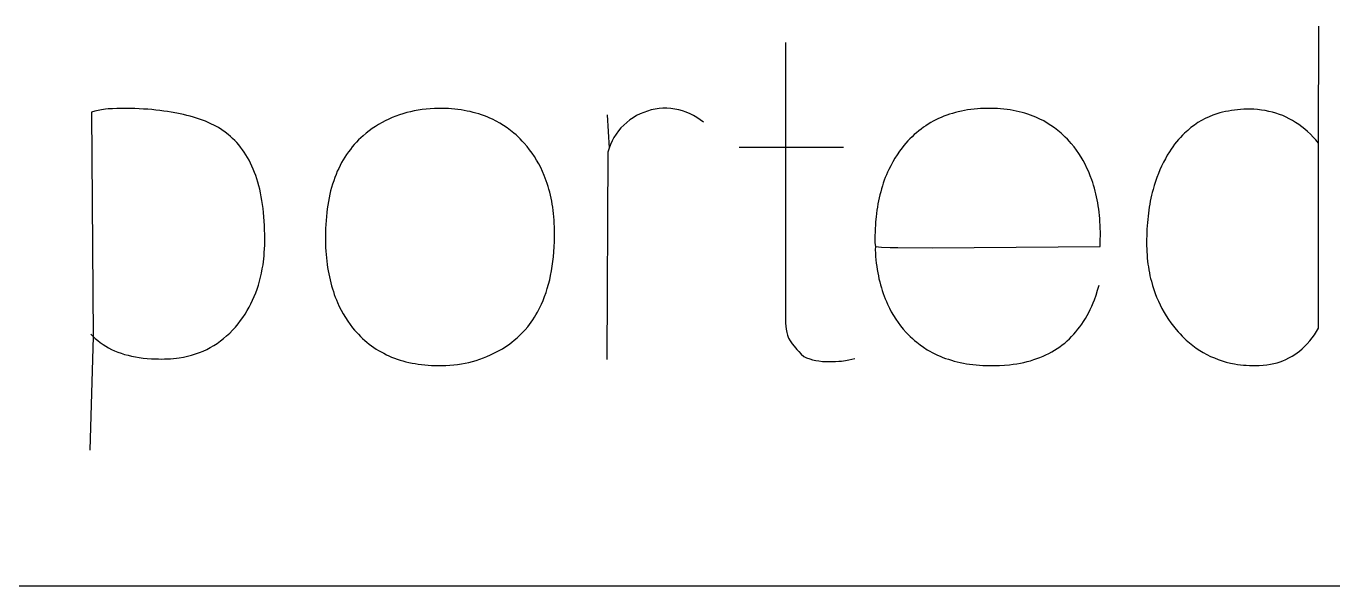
# Model space of a CAD drawing. Extents: x -180 to 180, y -71 to 71.
# Drawn here: x 148.25 to 159.79, y -70.86 to -65.91 of the extents above; entities that cross this region are included whole.
import ezdxf

# ---------------------------------------------------------------- set-up
doc = ezdxf.new("R2010")
doc.units = 0
doc.header["$MEASUREMENT"] = 0
doc.layers.get('0').update_dxf_attribs({"linetype": 'CONTINUOUS'})

msp = doc.modelspace()

# ---------------------------------------------------------------- linework, layer by layer
for p, q in [((159.666, -66.946), (159.668, -65.913)), ((154.957, -66.059), (154.957, -68.537)), ((148.854, -66.665), (148.826, -66.673)), ((148.826, -66.673), (148.839, -68.655)), ((148.884, -66.658), (148.854, -66.665)), ((148.915, -66.653), (148.884, -66.658)), ((148.948, -66.648), (148.915, -66.653)), ((148.974, -66.645), (148.948, -66.648)), ((149.01, -66.643), (148.974, -66.645)), ((149.048, -66.641), (149.01, -66.643)), ((149.087, -66.64), (149.048, -66.641)), ((149.128, -66.641), (149.087, -66.64)), ((149.168, -66.641), (149.128, -66.641)), ((149.208, -66.642), (149.168, -66.641)), ((149.247, -66.644), (149.208, -66.642)), ((149.285, -66.646), (149.247, -66.644)), ((149.322, -66.648), (149.285, -66.646)), ((149.359, -66.651), (149.322, -66.648)), ((149.394, -66.655), (149.359, -66.651)), ((149.429, -66.659), (149.394, -66.655)), ((149.464, -66.663), (149.429, -66.659)), ((149.497, -66.668), (149.464, -66.663)), ((149.53, -66.673), (149.497, -66.668)), ((149.578, -66.681), (149.53, -66.673)), ((149.609, -66.688), (149.578, -66.681)), ((149.639, -66.694), (149.609, -66.688)), ((149.669, -66.702), (149.639, -66.694)), ((149.698, -66.709), (149.669, -66.702)), ((149.726, -66.717), (149.698, -66.709)), ((149.753, -66.726), (149.726, -66.717)), ((151.482, -66.721), (151.451, -66.735)), ((151.513, -66.709), (151.482, -66.721)), ((151.545, -66.697), (151.513, -66.709)), ((151.577, -66.687), (151.545, -66.697)), ((151.61, -66.677), (151.577, -66.687)), ((151.644, -66.669), (151.61, -66.677)), ((151.677, -66.662), (151.644, -66.669)), ((151.712, -66.655), (151.677, -66.662)), ((151.747, -66.65), (151.712, -66.655)), ((151.782, -66.646), (151.747, -66.65)), ((151.818, -66.643), (151.782, -66.646)), ((151.855, -66.641), (151.818, -66.643)), ((151.892, -66.64), (151.855, -66.641)), ((151.92, -66.64), (151.892, -66.64)), ((151.949, -66.641), (151.92, -66.64)), ((151.978, -66.642), (151.949, -66.641)), ((152.007, -66.644), (151.978, -66.642)), ((152.035, -66.647), (152.007, -66.644)), ((152.063, -66.65), (152.035, -66.647)), ((152.09, -66.653), (152.063, -66.65)), ((152.118, -66.658), (152.09, -66.653)), ((152.144, -66.663), (152.118, -66.658)), ((152.171, -66.668), (152.144, -66.663)), ((152.197, -66.675), (152.171, -66.668)), ((152.222, -66.681), (152.197, -66.675)), ((152.247, -66.689), (152.222, -66.681)), ((152.272, -66.697), (152.247, -66.689)), ((152.296, -66.706), (152.272, -66.697)), ((152.32, -66.715), (152.296, -66.706)), ((152.344, -66.725), (152.32, -66.715)), ((153.382, -66.698), (153.397, -66.992)), ((153.61, -66.722), (153.581, -66.742)), ((153.64, -66.704), (153.61, -66.722)), ((153.671, -66.688), (153.64, -66.704)), ((153.704, -66.675), (153.671, -66.688)), ((153.737, -66.663), (153.704, -66.675)), ((153.77, -66.654), (153.737, -66.663)), ((153.805, -66.647), (153.77, -66.654)), ((153.839, -66.642), (153.805, -66.647)), ((153.874, -66.639), (153.839, -66.642)), ((153.909, -66.639), (153.874, -66.639)), ((153.944, -66.641), (153.909, -66.639)), ((153.979, -66.646), (153.944, -66.641)), ((154.013, -66.653), (153.979, -66.646)), ((154.047, -66.662), (154.013, -66.653)), ((154.08, -66.673), (154.047, -66.662)), ((154.113, -66.687), (154.08, -66.673)), ((154.144, -66.702), (154.113, -66.687)), ((154.174, -66.72), (154.144, -66.702)), ((154.203, -66.74), (154.174, -66.72)), ((156.332, -66.72), (156.308, -66.73)), ((156.356, -66.71), (156.332, -66.72)), ((156.381, -66.701), (156.356, -66.71)), ((156.406, -66.692), (156.381, -66.701)), ((156.431, -66.684), (156.406, -66.692)), ((156.457, -66.677), (156.431, -66.684)), ((156.483, -66.67), (156.457, -66.677)), ((156.51, -66.664), (156.483, -66.67)), ((156.537, -66.659), (156.51, -66.664)), ((156.565, -66.654), (156.537, -66.659)), ((156.593, -66.65), (156.565, -66.654)), ((156.622, -66.647), (156.593, -66.65)), ((156.651, -66.644), (156.622, -66.647)), ((156.68, -66.642), (156.651, -66.644)), ((156.71, -66.641), (156.68, -66.642)), ((156.74, -66.64), (156.71, -66.641)), ((156.77, -66.64), (156.74, -66.64)), ((156.8, -66.641), (156.77, -66.64)), ((156.829, -66.642), (156.8, -66.641)), ((156.857, -66.644), (156.829, -66.642)), ((156.885, -66.647), (156.857, -66.644)), ((156.913, -66.65), (156.885, -66.647)), ((156.941, -66.654), (156.913, -66.65)), ((156.968, -66.659), (156.941, -66.654)), ((156.994, -66.664), (156.968, -66.659)), ((157.02, -66.67), (156.994, -66.664)), ((157.046, -66.676), (157.02, -66.67)), ((157.071, -66.683), (157.046, -66.676)), ((157.096, -66.691), (157.071, -66.683)), ((157.121, -66.699), (157.096, -66.691)), ((157.145, -66.708), (157.121, -66.699)), ((157.168, -66.718), (157.145, -66.708)), ((157.203, -66.734), (157.168, -66.718)), ((158.698, -66.714), (158.664, -66.73)), ((158.732, -66.7), (158.698, -66.714)), ((158.768, -66.688), (158.732, -66.7)), ((158.793, -66.68), (158.768, -66.688)), ((158.818, -66.674), (158.793, -66.68)), ((158.843, -66.668), (158.818, -66.674)), ((158.869, -66.663), (158.843, -66.668)), ((158.895, -66.658), (158.869, -66.663)), ((158.922, -66.655), (158.895, -66.658)), ((158.949, -66.652), (158.922, -66.655)), ((158.976, -66.65), (158.949, -66.652)), ((159.004, -66.648), (158.976, -66.65)), ((159.033, -66.647), (159.004, -66.648)), ((159.059, -66.647), (159.033, -66.647)), ((159.093, -66.648), (159.059, -66.647)), ((159.127, -66.651), (159.093, -66.648)), ((159.16, -66.655), (159.127, -66.651)), ((159.193, -66.66), (159.16, -66.655)), ((159.225, -66.666), (159.193, -66.66)), ((159.257, -66.674), (159.225, -66.666)), ((159.288, -66.683), (159.257, -66.674)), ((159.319, -66.693), (159.288, -66.683)), ((159.349, -66.704), (159.319, -66.693)), ((159.378, -66.717), (159.349, -66.704)), ((159.407, -66.732), (159.378, -66.717)), ((149.78, -66.735), (149.753, -66.726)), ((149.806, -66.744), (149.78, -66.735)), ((149.831, -66.754), (149.806, -66.744)), ((149.855, -66.764), (149.831, -66.754)), ((149.879, -66.775), (149.855, -66.764)), ((149.913, -66.792), (149.879, -66.775)), ((149.946, -66.81), (149.913, -66.792)), ((149.977, -66.829), (149.946, -66.81)), ((150.006, -66.849), (149.977, -66.829)), ((151.306, -66.819), (151.278, -66.839)), ((151.334, -66.8), (151.306, -66.819)), ((151.362, -66.782), (151.334, -66.8)), ((151.392, -66.765), (151.362, -66.782)), ((151.421, -66.749), (151.392, -66.765)), ((151.451, -66.735), (151.421, -66.749)), ((152.367, -66.735), (152.344, -66.725)), ((152.401, -66.752), (152.367, -66.735)), ((152.434, -66.771), (152.401, -66.752)), ((152.466, -66.79), (152.434, -66.771)), ((152.497, -66.812), (152.466, -66.79)), ((152.528, -66.834), (152.497, -66.812)), ((152.557, -66.858), (152.528, -66.834)), ((153.503, -66.812), (153.481, -66.839)), ((153.528, -66.787), (153.503, -66.812)), ((153.554, -66.764), (153.528, -66.787)), ((153.581, -66.742), (153.554, -66.764)), ((154.231, -66.761), (154.203, -66.74)), ((156.154, -66.823), (156.133, -66.838)), ((156.174, -66.807), (156.154, -66.823)), ((156.196, -66.793), (156.174, -66.807)), ((156.217, -66.779), (156.196, -66.793)), ((156.239, -66.766), (156.217, -66.779)), ((156.262, -66.753), (156.239, -66.766)), ((156.285, -66.741), (156.262, -66.753)), ((156.308, -66.73), (156.285, -66.741)), ((157.237, -66.751), (157.203, -66.734)), ((157.269, -66.769), (157.237, -66.751)), ((157.301, -66.79), (157.269, -66.769)), ((157.332, -66.811), (157.301, -66.79)), ((157.362, -66.834), (157.332, -66.811)), ((157.391, -66.859), (157.362, -66.834)), ((158.509, -66.834), (158.481, -66.859)), ((158.538, -66.81), (158.509, -66.834)), ((158.568, -66.787), (158.538, -66.81)), ((158.599, -66.766), (158.568, -66.787)), ((158.631, -66.747), (158.599, -66.766)), ((158.664, -66.73), (158.631, -66.747)), ((159.436, -66.747), (159.407, -66.732)), ((159.463, -66.764), (159.436, -66.747)), ((159.491, -66.782), (159.463, -66.764)), ((159.517, -66.802), (159.491, -66.782)), ((159.543, -66.823), (159.517, -66.802)), ((159.569, -66.845), (159.543, -66.823)), ((150.033, -66.871), (150.006, -66.849)), ((150.053, -66.887), (150.033, -66.871)), ((150.072, -66.905), (150.053, -66.887)), ((150.091, -66.923), (150.072, -66.905)), ((150.109, -66.942), (150.091, -66.923)), ((150.126, -66.962), (150.109, -66.942)), ((151.166, -66.939), (151.147, -66.959)), ((151.185, -66.919), (151.166, -66.939)), ((151.205, -66.9), (151.185, -66.919)), ((151.225, -66.882), (151.205, -66.9)), ((151.252, -66.86), (151.225, -66.882)), ((151.278, -66.839), (151.252, -66.86)), ((152.576, -66.875), (152.557, -66.858)), ((152.595, -66.892), (152.576, -66.875)), ((152.613, -66.91), (152.595, -66.892)), ((152.631, -66.929), (152.613, -66.91)), ((152.649, -66.948), (152.631, -66.929)), ((152.673, -66.977), (152.649, -66.948)), ((153.424, -66.928), (153.41, -66.959)), ((153.441, -66.897), (153.424, -66.928)), ((153.46, -66.867), (153.441, -66.897)), ((153.481, -66.839), (153.46, -66.867)), ((156.02, -66.947), (156.003, -66.968)), ((156.038, -66.927), (156.02, -66.947)), ((156.056, -66.908), (156.038, -66.927)), ((156.075, -66.89), (156.056, -66.908)), ((156.094, -66.872), (156.075, -66.89)), ((156.113, -66.855), (156.094, -66.872)), ((156.133, -66.838), (156.113, -66.855)), ((157.41, -66.876), (157.391, -66.859)), ((157.428, -66.893), (157.41, -66.876)), ((157.446, -66.912), (157.428, -66.893)), ((157.464, -66.931), (157.446, -66.912)), ((157.481, -66.95), (157.464, -66.931)), ((157.505, -66.98), (157.481, -66.95)), ((158.411, -66.936), (158.394, -66.957)), ((158.427, -66.916), (158.411, -66.936)), ((158.445, -66.896), (158.427, -66.916)), ((158.462, -66.877), (158.445, -66.896)), ((158.481, -66.859), (158.462, -66.877)), ((159.594, -66.868), (159.569, -66.845)), ((159.618, -66.893), (159.594, -66.868)), ((159.642, -66.919), (159.618, -66.893)), ((159.666, -66.946), (159.642, -66.919)), ((159.666, -68.582), (159.666, -66.946)), ((150.143, -66.983), (150.126, -66.962)), ((150.159, -67.005), (150.143, -66.983)), ((150.175, -67.027), (150.159, -67.005)), ((150.19, -67.05), (150.175, -67.027)), ((150.204, -67.074), (150.19, -67.05)), ((151.079, -67.047), (151.064, -67.07)), ((151.095, -67.024), (151.079, -67.047)), ((151.112, -67.002), (151.095, -67.024)), ((151.129, -66.98), (151.112, -67.002)), ((151.147, -66.959), (151.129, -66.98)), ((152.696, -67.006), (152.673, -66.977)), ((152.718, -67.035), (152.696, -67.006)), ((152.739, -67.066), (152.718, -67.035)), ((152.758, -67.098), (152.739, -67.066)), ((153.387, -67.026), (153.378, -68.859)), ((153.397, -66.992), (153.387, -67.026)), ((153.41, -66.959), (153.397, -66.992)), ((154.546, -66.983), (155.469, -66.983)), ((155.943, -67.049), (155.923, -67.08)), ((155.964, -67.018), (155.943, -67.049)), ((155.987, -66.988), (155.964, -67.018)), ((156.003, -66.968), (155.987, -66.988)), ((157.527, -67.009), (157.505, -66.98)), ((157.547, -67.039), (157.527, -67.009)), ((157.567, -67.07), (157.547, -67.039)), ((158.329, -67.054), (158.312, -67.085)), ((158.348, -67.024), (158.329, -67.054)), ((158.363, -67.001), (158.348, -67.024)), ((158.378, -66.979), (158.363, -67.001)), ((158.394, -66.957), (158.378, -66.979)), ((150.217, -67.098), (150.204, -67.074)), ((150.23, -67.124), (150.217, -67.098)), ((150.243, -67.15), (150.23, -67.124)), ((150.254, -67.177), (150.243, -67.15)), ((150.265, -67.205), (150.254, -67.177)), ((151.009, -67.17), (150.997, -67.196)), ((151.022, -67.144), (151.009, -67.17)), ((151.035, -67.119), (151.022, -67.144)), ((151.049, -67.094), (151.035, -67.119)), ((151.064, -67.07), (151.049, -67.094)), ((152.776, -67.13), (152.758, -67.098)), ((152.794, -67.163), (152.776, -67.13)), ((152.81, -67.197), (152.794, -67.163)), ((155.869, -67.18), (155.858, -67.203)), ((155.886, -67.146), (155.869, -67.18)), ((155.904, -67.113), (155.886, -67.146)), ((155.923, -67.08), (155.904, -67.113)), ((157.585, -67.101), (157.567, -67.07)), ((157.603, -67.133), (157.585, -67.101)), ((157.619, -67.167), (157.603, -67.133)), ((157.635, -67.2), (157.619, -67.167)), ((158.264, -67.182), (158.25, -67.215)), ((158.279, -67.149), (158.264, -67.182)), ((158.295, -67.116), (158.279, -67.149)), ((158.312, -67.085), (158.295, -67.116)), ((150.276, -67.233), (150.265, -67.205)), ((150.286, -67.262), (150.276, -67.233)), ((150.295, -67.292), (150.286, -67.262)), ((150.303, -67.323), (150.295, -67.292)), ((150.965, -67.279), (150.955, -67.308)), ((150.975, -67.251), (150.965, -67.279)), ((150.986, -67.223), (150.975, -67.251)), ((150.997, -67.196), (150.986, -67.223)), ((152.825, -67.232), (152.81, -67.197)), ((152.834, -67.256), (152.825, -67.232)), ((152.843, -67.28), (152.834, -67.256)), ((152.851, -67.304), (152.843, -67.28)), ((155.829, -67.275), (155.82, -67.3)), ((155.838, -67.251), (155.829, -67.275)), ((155.848, -67.227), (155.838, -67.251)), ((155.858, -67.203), (155.848, -67.227)), ((157.649, -67.235), (157.635, -67.2)), ((157.662, -67.271), (157.649, -67.235)), ((157.67, -67.295), (157.662, -67.271)), ((157.678, -67.319), (157.67, -67.295)), ((158.225, -67.285), (158.213, -67.321)), ((158.237, -67.25), (158.225, -67.285)), ((158.25, -67.215), (158.237, -67.25)), ((150.311, -67.355), (150.303, -67.323)), ((150.318, -67.387), (150.311, -67.355)), ((150.325, -67.42), (150.318, -67.387)), ((150.931, -67.399), (150.924, -67.43)), ((150.938, -67.368), (150.931, -67.399)), ((150.947, -67.338), (150.938, -67.368)), ((150.955, -67.308), (150.947, -67.338)), ((152.859, -67.329), (152.851, -67.304)), ((152.866, -67.354), (152.859, -67.329)), ((152.873, -67.38), (152.866, -67.354)), ((152.879, -67.406), (152.873, -67.38)), ((152.885, -67.432), (152.879, -67.406)), ((155.79, -67.403), (155.784, -67.43)), ((155.797, -67.377), (155.79, -67.403)), ((155.804, -67.351), (155.797, -67.377)), ((155.812, -67.325), (155.804, -67.351)), ((155.82, -67.3), (155.812, -67.325)), ((157.685, -67.344), (157.678, -67.319)), ((157.692, -67.37), (157.685, -67.344)), ((157.698, -67.395), (157.692, -67.37)), ((157.704, -67.421), (157.698, -67.395)), ((158.19, -67.408), (158.185, -67.433)), ((158.196, -67.382), (158.19, -67.408)), ((158.203, -67.358), (158.196, -67.382)), ((158.213, -67.321), (158.203, -67.358)), ((150.331, -67.454), (150.325, -67.42)), ((150.336, -67.489), (150.331, -67.454)), ((150.341, -67.525), (150.336, -67.489)), ((150.345, -67.561), (150.341, -67.525)), ((150.908, -67.527), (150.903, -67.561)), ((150.912, -67.494), (150.908, -67.527)), ((150.918, -67.462), (150.912, -67.494)), ((150.924, -67.43), (150.918, -67.462)), ((152.891, -67.459), (152.885, -67.432)), ((152.895, -67.486), (152.891, -67.459)), ((152.9, -67.513), (152.895, -67.486)), ((152.903, -67.541), (152.9, -67.513)), ((155.768, -67.512), (155.764, -67.54)), ((155.773, -67.484), (155.768, -67.512)), ((155.778, -67.457), (155.773, -67.484)), ((155.784, -67.43), (155.778, -67.457)), ((157.71, -67.448), (157.704, -67.421)), ((157.714, -67.474), (157.71, -67.448)), ((157.719, -67.501), (157.714, -67.474)), ((157.723, -67.529), (157.719, -67.501)), ((157.726, -67.557), (157.723, -67.529)), ((158.17, -67.512), (158.166, -67.538)), ((158.174, -67.485), (158.17, -67.512)), ((158.179, -67.459), (158.174, -67.485)), ((158.185, -67.433), (158.179, -67.459)), ((150.349, -67.598), (150.345, -67.561)), ((150.352, -67.636), (150.349, -67.598)), ((150.354, -67.675), (150.352, -67.636)), ((150.897, -67.631), (150.895, -67.666)), ((150.9, -67.596), (150.897, -67.631)), ((150.903, -67.561), (150.9, -67.596)), ((152.907, -67.569), (152.903, -67.541)), ((152.909, -67.598), (152.907, -67.569)), ((152.912, -67.627), (152.909, -67.598)), ((152.913, -67.656), (152.912, -67.627)), ((155.752, -67.642), (155.75, -67.672)), ((155.756, -67.598), (155.752, -67.642)), ((155.76, -67.569), (155.756, -67.598)), ((155.764, -67.54), (155.76, -67.569)), ((157.729, -67.585), (157.726, -67.557)), ((157.732, -67.613), (157.729, -67.585)), ((157.734, -67.642), (157.732, -67.613)), ((157.736, -67.671), (157.734, -67.642)), ((158.156, -67.621), (158.153, -67.649)), ((158.159, -67.593), (158.156, -67.621)), ((158.162, -67.566), (158.159, -67.593)), ((158.166, -67.538), (158.162, -67.566)), ((150.355, -67.714), (150.354, -67.675)), ((150.356, -67.754), (150.355, -67.714)), ((150.357, -67.795), (150.356, -67.754)), ((150.893, -67.702), (150.892, -67.739)), ((150.892, -67.739), (150.892, -67.777)), ((150.895, -67.666), (150.893, -67.702)), ((152.915, -67.686), (152.913, -67.656)), ((152.915, -67.716), (152.915, -67.686)), ((152.916, -67.77), (152.915, -67.716)), ((155.747, -67.733), (155.746, -67.764)), ((155.748, -67.702), (155.747, -67.733)), ((155.75, -67.672), (155.748, -67.702)), ((157.737, -67.701), (157.736, -67.671)), ((157.738, -67.731), (157.737, -67.701)), ((157.737, -67.802), (157.738, -67.761)), ((157.738, -67.761), (157.738, -67.731)), ((158.148, -67.736), (158.147, -67.765)), ((158.149, -67.706), (158.148, -67.736)), ((158.151, -67.678), (158.149, -67.706)), ((158.153, -67.649), (158.151, -67.678)), ((150.355, -67.877), (150.356, -67.85)), ((150.356, -67.823), (150.357, -67.795)), ((150.356, -67.85), (150.356, -67.823)), ((150.892, -67.777), (150.892, -67.808)), ((150.892, -67.808), (150.893, -67.839)), ((150.893, -67.839), (150.894, -67.87)), ((150.894, -67.87), (150.895, -67.9)), ((152.91, -67.907), (152.913, -67.862)), ((152.913, -67.862), (152.915, -67.816)), ((152.915, -67.816), (152.916, -67.77)), ((155.746, -67.764), (155.746, -67.795)), ((155.746, -67.795), (155.746, -67.827)), ((155.746, -67.827), (155.752, -67.859)), ((155.752, -67.859), (155.748, -67.889)), ((155.752, -67.859), (155.778, -67.864)), ((155.778, -67.864), (155.804, -67.866)), ((155.804, -67.866), (155.88, -67.868)), ((155.88, -67.868), (155.95, -67.87)), ((155.95, -67.87), (156.253, -67.872)), ((156.253, -67.872), (157.736, -67.859)), ((157.736, -67.859), (157.737, -67.802)), ((158.147, -67.765), (158.146, -67.795)), ((158.146, -67.795), (158.146, -67.825)), ((158.146, -67.825), (158.146, -67.853)), ((158.146, -67.853), (158.147, -67.881)), ((150.344, -67.995), (150.347, -67.969)), ((150.347, -67.969), (150.35, -67.943)), ((150.35, -67.943), (150.352, -67.917)), ((150.352, -67.917), (150.355, -67.877)), ((150.895, -67.9), (150.898, -67.93)), ((150.898, -67.93), (150.9, -67.96)), ((150.9, -67.96), (150.903, -67.989)), ((150.903, -67.989), (150.907, -68.018)), ((152.901, -67.993), (152.906, -67.951)), ((152.906, -67.951), (152.91, -67.907)), ((155.748, -67.889), (155.75, -67.919)), ((155.75, -67.919), (155.752, -67.949)), ((155.752, -67.949), (155.755, -67.978)), ((155.755, -67.978), (155.758, -68.007)), ((158.147, -67.881), (158.148, -67.908)), ((158.148, -67.908), (158.15, -67.935)), ((158.15, -67.935), (158.152, -67.962)), ((158.152, -67.962), (158.155, -67.989)), ((158.155, -67.989), (158.158, -68.015)), ((150.319, -68.131), (150.327, -68.095)), ((150.327, -68.095), (150.334, -68.058)), ((150.334, -68.058), (150.341, -68.021)), ((150.341, -68.021), (150.344, -67.995)), ((150.907, -68.018), (150.911, -68.046)), ((150.911, -68.046), (150.916, -68.074)), ((150.916, -68.074), (150.921, -68.102)), ((150.921, -68.102), (150.927, -68.129)), ((152.881, -68.116), (152.889, -68.076)), ((152.889, -68.076), (152.896, -68.035)), ((152.896, -68.035), (152.901, -67.993)), ((155.758, -68.007), (155.762, -68.036)), ((155.762, -68.036), (155.767, -68.064)), ((155.767, -68.064), (155.771, -68.092)), ((155.771, -68.092), (155.777, -68.119)), ((158.158, -68.015), (158.162, -68.041)), ((158.162, -68.041), (158.166, -68.067)), ((158.166, -68.067), (158.171, -68.093)), ((158.171, -68.093), (158.176, -68.118)), ((150.289, -68.236), (150.3, -68.202)), ((150.3, -68.202), (150.31, -68.167)), ((150.31, -68.167), (150.319, -68.131)), ((150.927, -68.129), (150.933, -68.155)), ((150.933, -68.155), (150.939, -68.182)), ((150.939, -68.182), (150.946, -68.208)), ((150.946, -68.208), (150.954, -68.233)), ((152.852, -68.23), (152.863, -68.193)), ((152.863, -68.193), (152.873, -68.155)), ((152.873, -68.155), (152.881, -68.116)), ((155.777, -68.119), (155.782, -68.146)), ((155.782, -68.146), (155.789, -68.173)), ((155.789, -68.173), (155.796, -68.199)), ((155.796, -68.199), (155.803, -68.225)), ((157.713, -68.246), (157.726, -68.203)), ((158.176, -68.118), (158.182, -68.143)), ((158.182, -68.143), (158.188, -68.167)), ((158.188, -68.167), (158.198, -68.204)), ((158.198, -68.204), (158.209, -68.24)), ((150.234, -68.366), (150.249, -68.335)), ((150.249, -68.335), (150.263, -68.302)), ((150.263, -68.302), (150.276, -68.27)), ((150.276, -68.27), (150.289, -68.236)), ((150.954, -68.233), (150.962, -68.258)), ((150.962, -68.258), (150.97, -68.283)), ((150.97, -68.283), (150.979, -68.308)), ((150.979, -68.308), (150.989, -68.331)), ((150.989, -68.331), (150.999, -68.355)), ((152.801, -68.369), (152.815, -68.336)), ((152.815, -68.336), (152.828, -68.302)), ((152.828, -68.302), (152.841, -68.266)), ((152.841, -68.266), (152.852, -68.23)), ((155.803, -68.225), (155.811, -68.25)), ((155.811, -68.25), (155.819, -68.275)), ((155.819, -68.275), (155.828, -68.3)), ((155.828, -68.3), (155.837, -68.324)), ((155.837, -68.324), (155.847, -68.347)), ((157.673, -68.359), (157.685, -68.33)), ((157.685, -68.33), (157.7, -68.289)), ((157.7, -68.289), (157.713, -68.246)), ((158.209, -68.24), (158.222, -68.275)), ((158.222, -68.275), (158.235, -68.309)), ((158.235, -68.309), (158.25, -68.343)), ((150.182, -68.457), (150.2, -68.427)), ((150.2, -68.427), (150.218, -68.397)), ((150.218, -68.397), (150.234, -68.366)), ((150.999, -68.355), (151.014, -68.39)), ((151.014, -68.39), (151.031, -68.423)), ((151.031, -68.423), (151.049, -68.456)), ((152.752, -68.463), (152.765, -68.441)), ((152.765, -68.441), (152.777, -68.417)), ((152.777, -68.417), (152.789, -68.393)), ((152.789, -68.393), (152.801, -68.369)), ((155.847, -68.347), (155.857, -68.371)), ((155.857, -68.371), (155.874, -68.405)), ((155.874, -68.405), (155.891, -68.438)), ((155.891, -68.438), (155.91, -68.47)), ((157.62, -68.471), (157.635, -68.444)), ((157.635, -68.444), (157.648, -68.417)), ((157.648, -68.417), (157.661, -68.388)), ((157.661, -68.388), (157.673, -68.359)), ((158.25, -68.343), (158.265, -68.377)), ((158.265, -68.377), (158.282, -68.409)), ((158.282, -68.409), (158.3, -68.442)), ((158.3, -68.442), (158.319, -68.473)), ((150.097, -68.572), (150.121, -68.543)), ((150.121, -68.543), (150.143, -68.514)), ((150.143, -68.514), (150.163, -68.486)), ((150.163, -68.486), (150.182, -68.457)), ((151.049, -68.456), (151.068, -68.488)), ((151.068, -68.488), (151.089, -68.519)), ((151.089, -68.519), (151.11, -68.549)), ((151.11, -68.549), (151.132, -68.578)), ((152.657, -68.595), (152.679, -68.569)), ((152.679, -68.569), (152.694, -68.549)), ((152.694, -68.549), (152.71, -68.528)), ((152.71, -68.528), (152.724, -68.507)), ((152.724, -68.507), (152.738, -68.485)), ((152.738, -68.485), (152.752, -68.463)), ((154.957, -68.537), (154.958, -68.564)), ((154.958, -68.564), (154.961, -68.59)), ((155.91, -68.47), (155.93, -68.502)), ((155.93, -68.502), (155.951, -68.532)), ((155.951, -68.532), (155.973, -68.562)), ((155.973, -68.562), (155.996, -68.59)), ((157.54, -68.592), (157.557, -68.57)), ((157.557, -68.57), (157.574, -68.546)), ((157.574, -68.546), (157.59, -68.522)), ((157.59, -68.522), (157.606, -68.497)), ((157.606, -68.497), (157.62, -68.471)), ((158.319, -68.473), (158.339, -68.504)), ((158.339, -68.504), (158.361, -68.534)), ((158.361, -68.534), (158.383, -68.564)), ((158.383, -68.564), (158.407, -68.593)), ((148.839, -68.655), (148.81, -69.659)), ((148.819, -68.635), (148.839, -68.655)), ((148.839, -68.655), (148.859, -68.674)), ((148.859, -68.674), (148.881, -68.692)), ((149.964, -68.695), (149.992, -68.674)), ((149.992, -68.674), (150.019, -68.65)), ((150.019, -68.65), (150.046, -68.625)), ((150.046, -68.625), (150.072, -68.599)), ((150.072, -68.599), (150.097, -68.572)), ((151.132, -68.578), (151.148, -68.598)), ((151.148, -68.598), (151.166, -68.617)), ((151.166, -68.617), (151.183, -68.636)), ((151.183, -68.636), (151.201, -68.655)), ((151.201, -68.655), (151.22, -68.673)), ((151.22, -68.673), (151.239, -68.69)), ((152.56, -68.689), (152.586, -68.666)), ((152.586, -68.666), (152.61, -68.643)), ((152.61, -68.643), (152.634, -68.62)), ((152.634, -68.62), (152.657, -68.595)), ((154.961, -68.59), (154.967, -68.62)), ((154.967, -68.62), (154.974, -68.644)), ((154.974, -68.644), (154.984, -68.669)), ((154.984, -68.669), (154.998, -68.694)), ((155.996, -68.59), (156.022, -68.619)), ((156.022, -68.619), (156.04, -68.638)), ((156.04, -68.638), (156.058, -68.656)), ((156.058, -68.656), (156.077, -68.673)), ((156.077, -68.673), (156.096, -68.69)), ((157.444, -68.695), (157.464, -68.676)), ((157.464, -68.676), (157.484, -68.656)), ((157.484, -68.656), (157.503, -68.636)), ((157.503, -68.636), (157.522, -68.614)), ((157.522, -68.614), (157.54, -68.592)), ((158.407, -68.593), (158.424, -68.613)), ((158.424, -68.613), (158.442, -68.633)), ((158.442, -68.633), (158.46, -68.651)), ((158.46, -68.651), (158.478, -68.669)), ((158.478, -68.669), (158.496, -68.687)), ((159.588, -68.694), (159.608, -68.668)), ((159.608, -68.668), (159.628, -68.641)), ((159.628, -68.641), (159.647, -68.612)), ((159.647, -68.612), (159.666, -68.582)), ((148.881, -68.692), (148.903, -68.709)), ((148.903, -68.709), (148.927, -68.726)), ((148.927, -68.726), (148.951, -68.741)), ((148.951, -68.741), (148.977, -68.755)), ((148.977, -68.755), (149.003, -68.769)), ((149.003, -68.769), (149.03, -68.781)), ((149.03, -68.781), (149.058, -68.793)), ((149.058, -68.793), (149.087, -68.803)), ((149.744, -68.809), (149.778, -68.797)), ((149.778, -68.797), (149.811, -68.784)), ((149.811, -68.784), (149.843, -68.769)), ((149.843, -68.769), (149.874, -68.753)), ((149.874, -68.753), (149.905, -68.735)), ((149.905, -68.735), (149.935, -68.716)), ((149.935, -68.716), (149.964, -68.695)), ((151.239, -68.69), (151.258, -68.706)), ((151.258, -68.706), (151.278, -68.722)), ((151.278, -68.722), (151.299, -68.738)), ((151.299, -68.738), (151.319, -68.752)), ((151.319, -68.752), (151.341, -68.766)), ((151.341, -68.766), (151.362, -68.78)), ((151.362, -68.78), (151.384, -68.792)), ((151.384, -68.792), (151.407, -68.804)), ((152.38, -68.804), (152.41, -68.788)), ((152.41, -68.788), (152.433, -68.776)), ((152.433, -68.776), (152.456, -68.763)), ((152.456, -68.763), (152.478, -68.749)), ((152.478, -68.749), (152.499, -68.735)), ((152.499, -68.735), (152.52, -68.72)), ((152.52, -68.72), (152.54, -68.704)), ((152.54, -68.704), (152.56, -68.689)), ((154.998, -68.694), (155.014, -68.719)), ((155.014, -68.719), (155.032, -68.741)), ((155.032, -68.741), (155.056, -68.769)), ((155.056, -68.769), (155.075, -68.789)), ((155.075, -68.789), (155.096, -68.81)), ((156.096, -68.69), (156.115, -68.706)), ((156.115, -68.706), (156.145, -68.729)), ((156.145, -68.729), (156.176, -68.751)), ((156.176, -68.751), (156.209, -68.772)), ((156.209, -68.772), (156.23, -68.785)), ((156.23, -68.785), (156.253, -68.797)), ((156.253, -68.797), (156.276, -68.808)), ((157.283, -68.805), (157.308, -68.791)), ((157.308, -68.791), (157.332, -68.777)), ((157.332, -68.777), (157.356, -68.762)), ((157.356, -68.762), (157.379, -68.746)), ((157.379, -68.746), (157.401, -68.73)), ((157.401, -68.73), (157.423, -68.713)), ((157.423, -68.713), (157.444, -68.695)), ((158.496, -68.687), (158.525, -68.712)), ((158.525, -68.712), (158.554, -68.735)), ((158.554, -68.735), (158.584, -68.757)), ((158.584, -68.757), (158.615, -68.778)), ((158.615, -68.778), (158.646, -68.797)), ((158.646, -68.797), (158.678, -68.814)), ((159.457, -68.814), (159.477, -68.799)), ((159.477, -68.799), (159.498, -68.784)), ((159.498, -68.784), (159.521, -68.764)), ((159.521, -68.764), (159.544, -68.742)), ((159.544, -68.742), (159.566, -68.719)), ((159.566, -68.719), (159.588, -68.694)), ((149.087, -68.803), (149.118, -68.813)), ((149.118, -68.813), (149.149, -68.821)), ((149.149, -68.821), (149.18, -68.829)), ((149.18, -68.829), (149.213, -68.835)), ((149.213, -68.835), (149.247, -68.841)), ((149.247, -68.841), (149.282, -68.846)), ((149.282, -68.846), (149.318, -68.849)), ((149.318, -68.849), (149.354, -68.852)), ((149.354, -68.852), (149.392, -68.854)), ((149.392, -68.854), (149.417, -68.854)), ((149.417, -68.854), (149.443, -68.855)), ((149.443, -68.855), (149.47, -68.854)), ((149.47, -68.854), (149.497, -68.853)), ((149.497, -68.853), (149.523, -68.852)), ((149.523, -68.852), (149.549, -68.85)), ((149.549, -68.85), (149.575, -68.847)), ((149.575, -68.847), (149.6, -68.843)), ((149.6, -68.843), (149.637, -68.837)), ((149.637, -68.837), (149.673, -68.829)), ((149.673, -68.829), (149.709, -68.82)), ((149.709, -68.82), (149.744, -68.809)), ((151.407, -68.804), (151.43, -68.816)), ((151.43, -68.816), (151.453, -68.827)), ((151.453, -68.827), (151.477, -68.837)), ((151.477, -68.837), (151.502, -68.846)), ((151.502, -68.846), (151.526, -68.855)), ((151.526, -68.855), (151.552, -68.863)), ((151.552, -68.863), (151.577, -68.871)), ((151.577, -68.871), (151.603, -68.878)), ((151.603, -68.878), (151.63, -68.884)), ((151.63, -68.884), (151.657, -68.89)), ((151.657, -68.89), (151.685, -68.895)), ((151.685, -68.895), (151.712, -68.9)), ((151.712, -68.9), (151.741, -68.904)), ((151.741, -68.904), (151.77, -68.907)), ((151.77, -68.907), (151.799, -68.909)), ((151.799, -68.909), (151.828, -68.911)), ((151.828, -68.911), (151.859, -68.912)), ((151.859, -68.912), (151.889, -68.913)), ((151.889, -68.913), (151.922, -68.913)), ((151.922, -68.913), (151.957, -68.912)), ((151.957, -68.912), (151.991, -68.91)), ((151.991, -68.91), (152.026, -68.907)), ((152.026, -68.907), (152.059, -68.903)), ((152.059, -68.903), (152.093, -68.897)), ((152.093, -68.897), (152.126, -68.891)), ((152.126, -68.891), (152.159, -68.884)), ((152.159, -68.884), (152.191, -68.876)), ((152.191, -68.876), (152.224, -68.866)), ((152.224, -68.866), (152.256, -68.856)), ((152.256, -68.856), (152.287, -68.844)), ((152.287, -68.844), (152.318, -68.832)), ((152.318, -68.832), (152.349, -68.818)), ((152.349, -68.818), (152.38, -68.804)), ((155.096, -68.81), (155.118, -68.832)), ((155.118, -68.832), (155.143, -68.844)), ((155.143, -68.844), (155.171, -68.854)), ((155.171, -68.854), (155.196, -68.861)), ((155.196, -68.861), (155.224, -68.867)), ((155.224, -68.867), (155.252, -68.871)), ((155.252, -68.871), (155.282, -68.875)), ((155.282, -68.875), (155.313, -68.876)), ((155.313, -68.876), (155.358, -68.877)), ((155.358, -68.877), (155.398, -68.875)), ((155.398, -68.875), (155.426, -68.874)), ((155.426, -68.874), (155.452, -68.872)), ((155.452, -68.872), (155.485, -68.868)), ((155.485, -68.868), (155.515, -68.862)), ((155.515, -68.862), (155.543, -68.856)), ((155.543, -68.856), (155.568, -68.849)), ((156.276, -68.808), (156.299, -68.819)), ((156.299, -68.819), (156.323, -68.83)), ((156.323, -68.83), (156.347, -68.84)), ((156.347, -68.84), (156.371, -68.849)), ((156.371, -68.849), (156.396, -68.857)), ((156.396, -68.857), (156.422, -68.865)), ((156.422, -68.865), (156.447, -68.873)), ((156.447, -68.873), (156.474, -68.879)), ((156.474, -68.879), (156.5, -68.886)), ((156.5, -68.886), (156.528, -68.891)), ((156.528, -68.891), (156.555, -68.896)), ((156.555, -68.896), (156.583, -68.9)), ((156.583, -68.9), (156.612, -68.904)), ((156.612, -68.904), (156.64, -68.907)), ((156.64, -68.907), (156.67, -68.909)), ((156.67, -68.909), (156.699, -68.911)), ((156.699, -68.911), (156.73, -68.912)), ((156.73, -68.912), (156.76, -68.913)), ((156.76, -68.913), (156.799, -68.913)), ((156.799, -68.913), (156.846, -68.912)), ((156.846, -68.912), (156.891, -68.909)), ((156.891, -68.909), (156.935, -68.905)), ((156.935, -68.905), (156.968, -68.901)), ((156.968, -68.901), (156.999, -68.896)), ((156.999, -68.896), (157.031, -68.89)), ((157.031, -68.89), (157.061, -68.884)), ((157.061, -68.884), (157.091, -68.877)), ((157.091, -68.877), (157.12, -68.869)), ((157.12, -68.869), (157.149, -68.86)), ((157.149, -68.86), (157.177, -68.851)), ((157.177, -68.851), (157.204, -68.84)), ((157.204, -68.84), (157.231, -68.829)), ((157.231, -68.829), (157.257, -68.817)), ((157.257, -68.817), (157.283, -68.805)), ((158.678, -68.814), (158.711, -68.831)), ((158.711, -68.831), (158.745, -68.845)), ((158.745, -68.845), (158.779, -68.859)), ((158.779, -68.859), (158.814, -68.87)), ((158.814, -68.87), (158.85, -68.881)), ((158.85, -68.881), (158.887, -68.89)), ((158.887, -68.89), (158.924, -68.897)), ((158.924, -68.897), (158.949, -68.902)), ((158.949, -68.902), (158.975, -68.905)), ((158.975, -68.905), (159.001, -68.908)), ((159.001, -68.908), (159.027, -68.91)), ((159.027, -68.91), (159.054, -68.912)), ((159.054, -68.912), (159.081, -68.913)), ((159.081, -68.913), (159.108, -68.913)), ((159.108, -68.913), (159.142, -68.912)), ((159.142, -68.912), (159.175, -68.91)), ((159.175, -68.91), (159.208, -68.907)), ((159.208, -68.907), (159.24, -68.901)), ((159.24, -68.901), (159.27, -68.895)), ((159.27, -68.895), (159.3, -68.887)), ((159.3, -68.887), (159.325, -68.879)), ((159.325, -68.879), (159.349, -68.87)), ((159.349, -68.87), (159.377, -68.858)), ((159.377, -68.858), (159.404, -68.845)), ((159.404, -68.845), (159.431, -68.83)), ((159.431, -68.83), (159.457, -68.814)), ((-179.908, -70.859), (179.908, -70.859))]:
    msp.add_line(p, q)

doc.saveas('drawing.dxf')
